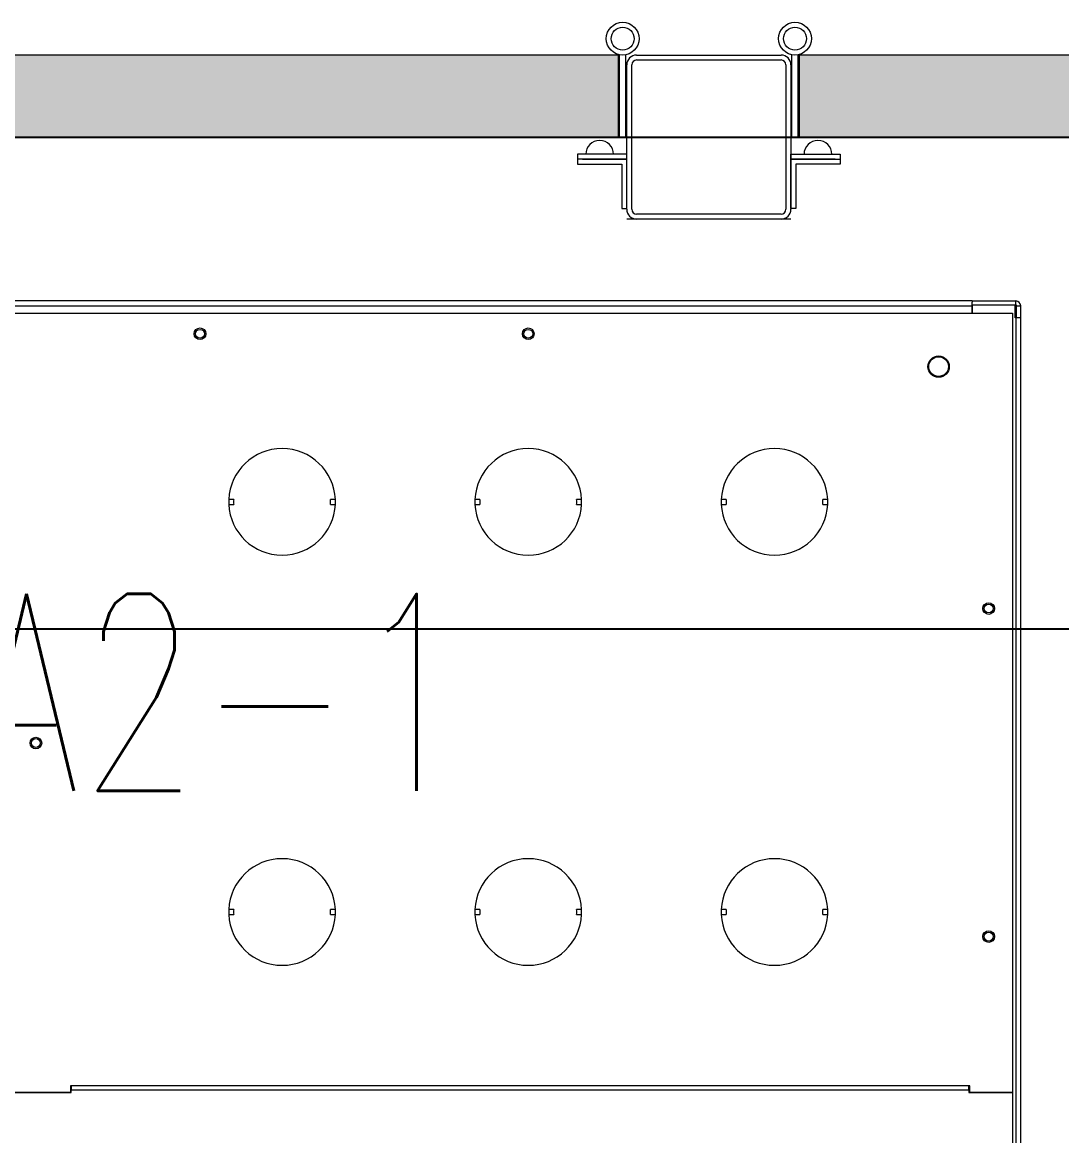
# Model space of a CAD drawing. Extents: x 758840 to 1108724, y -102573 to 143521.
# Drawn here: x 803726 to 804359, y 67124 to 67803 of the extents above; entities that cross this region are included whole.
import ezdxf

# ---------------------------------------------------------------- set-up
doc = ezdxf.new("R2010")
doc.units = 0
doc.header["$LTSCALE"] = 1000
doc.header["$MEASUREMENT"] = 0
for name, color, linetype in [('02电气-设备', 255, 'Continuous'), ('02电气-设备基础', 252, 'Continuous'), ('LWIRE', 1, 'Continuous')]:
    doc.layers.add(name, color=color, linetype=linetype)
doc.layers.add('细实线', color=3, linetype='Continuous', lineweight=5)
doc.styles.add('电气文字', font='txtd.shx', dxfattribs={"width": 0.8, "height": 3.5, "bigfont": 'HZTXT.shx'})

# ---------------------------------------------------------------- blocks, each defined once
blk = doc.blocks.new('低压总进线柜')
at = {"linetype": 'Continuous', "lineweight": 15}
for p, q in [((1167.5, 1200), (26.5, 1200)), ((26.5, 1197), (1167.5, 1197)), ((1167.5, 1200), (1167.5, 1199.24)), ((1167.5, 1200), (1194, 1200)), ((1167.5, 1197.5), (1167.5, 1199.24)), ((1193.7, 1197.5), (1167.5, 1197.5)), ((1167.5, 1197.5), (1167.5, 1192.5)), ((1167.5, 1192.5), (1167.5, 1197)), ((1193.7, 1189.8), (1193.7, 1197.5)), ((1193.7, 1197.5), (1194, 1197.5)), ((1194, 1197.5), (1194, 1200)), ((1194, 1189.8), (1194, 1197.5)), ((1194.5, 1197), (1197, 1197)), ((1194.5, 1190), (1194.5, 1197)), ((1197, 1190), (1197, 1197)), ((2, 1192.5), (1192, 1192.5)), ((1192, 1192.5), (1192, 717.5)), ((1194, 1189.8), (1193.7, 1189.8)), ((1194, 1189.8), (1194, 1)), ((1197, 1189.8), (1194, 1189.8)), ((1194.5, 1190), (1197, 1190)), ((1194.5, 1189.8), (1194.5, 1190)), ((1197, 1189.8), (1197, 1190)), ((1197, 1), (1197, 1189.8)), ((717.54, 1079), (714.53, 1079)), ((714.53, 1076), (717.54, 1076)), ((779.47, 1079), (776.46, 1079)), ((776.46, 1076), (779.47, 1076)), ((867.54, 1079), (864.53, 1079)), ((864.53, 1076), (867.54, 1076)), ((929.47, 1079), (926.46, 1079)), ((926.46, 1076), (929.47, 1076)), ((1017.54, 1079), (1014.53, 1079)), ((1014.53, 1076), (1017.54, 1076)), ((1079.47, 1079), (1076.46, 1079)), ((1076.46, 1076), (1079.47, 1076)), ((717.54, 829), (714.53, 829)), ((779.47, 829), (776.46, 829)), ((867.54, 829), (864.53, 829)), ((929.47, 829), (926.46, 829)), ((1017.54, 829), (1014.53, 829)), ((1079.47, 829), (1076.46, 829)), ((714.53, 826), (717.54, 826)), ((776.46, 826), (779.47, 826)), ((864.53, 826), (867.54, 826)), ((926.46, 826), (929.47, 826)), ((1014.53, 826), (1017.54, 826)), ((1076.46, 826), (1079.47, 826)), ((1166, 721.5), (618, 721.5)), ((618, 721.5), (618, 717.5)), ((618.5, 721.5), (618.5, 719)), ((1165.5, 719), (1165.5, 721.5)), ((1166, 717.5), (1166, 721.5)), ((575.5, 717.5), (618.5, 717.5)), ((618, 717.5), (576, 717.5)), ((618.5, 719), (1165.5, 719)), ((618.5, 717.5), (618.5, 719)), ((1165.5, 719), (1165.5, 717.5)), ((1165.5, 717.5), (1192, 717.5)), ((1192, 717.5), (1166, 717.5)), ((1192, 717.5), (1192, 5))]:
    blk.add_line(p, q, dxfattribs=at)
for centre, radius in [((697, 1180), 3.55), ((697, 1180), 2.7), ((897, 1180), 3.55), ((897, 1180), 2.7), ((1147, 1160), 6.5), ((1147, 1160), 6), ((1177.5, 1012.5), 3.55), ((1177.5, 1012.5), 2.7), ((597, 930.5), 3.55), ((597, 930.5), 2.7), ((1177.5, 812.5), 3.55), ((1177.5, 812.5), 2.7)]:
    blk.add_circle(centre, radius, dxfattribs=at)
for centre, radius, start, end in [((1194, 1197), 3, 0, 90), ((1194, 1197), 0.5, 0, 90), ((747, 1077.5), 32.5, 2.64536, 177.35464), ((897, 1077.5), 32.5, 2.64536, 177.35464), ((1047, 1077.5), 32.5, 2.64536, 177.35464), ((747, 1077.5), 32.5, 177.35464, 182.64536), ((747, 1077.5), 32.5, 182.64536, 357.35464), ((747, 1077.5), 29.5, 177.0854, 182.9146), ((747, 1077.5), 29.5, 357.0854, 2.9146), ((747, 1077.5), 32.5, 357.35464, 2.64536), ((897, 1077.5), 32.5, 177.35464, 182.64536), ((897, 1077.5), 32.5, 182.64536, 357.35464), ((897, 1077.5), 29.5, 177.0854, 182.9146), ((897, 1077.5), 29.5, 357.0854, 2.9146), ((897, 1077.5), 32.5, 357.35464, 2.64536), ((1047, 1077.5), 32.5, 177.35464, 182.64536), ((1047, 1077.5), 32.5, 182.64536, 357.35464), ((1047, 1077.5), 29.5, 177.0854, 182.9146), ((1047, 1077.5), 29.5, 357.0854, 2.9146), ((1047, 1077.5), 32.5, 357.35464, 2.64536), ((747, 827.5), 32.5, 2.64536, 177.35464), ((897, 827.5), 32.5, 2.64536, 177.35464), ((1047, 827.5), 32.5, 2.64536, 177.35464), ((747, 827.5), 32.5, 177.35464, 182.64536), ((747, 827.5), 29.5, 177.0854, 182.9146), ((747, 827.5), 29.5, 357.0854, 2.9146), ((747, 827.5), 32.5, 357.35464, 2.64536), ((897, 827.5), 32.5, 177.35464, 182.64536), ((897, 827.5), 29.5, 177.0854, 182.9146), ((897, 827.5), 29.5, 357.0854, 2.9146), ((897, 827.5), 32.5, 357.35464, 2.64536), ((1047, 827.5), 32.5, 177.35464, 182.64536), ((1047, 827.5), 29.5, 177.0854, 182.9146), ((1047, 827.5), 29.5, 357.0854, 2.9146), ((1047, 827.5), 32.5, 357.35464, 2.64536), ((747, 827.5), 32.5, 182.64536, 357.35464), ((897, 827.5), 32.5, 182.64536, 357.35464), ((1047, 827.5), 32.5, 182.64536, 357.35464)]:
    blk.add_arc(centre, radius, start, end, dxfattribs=at)
blk = doc.blocks.new('332525')
at = {"color": 0, "lineweight": 15}
for p, q in [((1935745.76, 679933.73), (1935745.76, 679960.73)), ((1935745.76, 679960.73), (1935748.76, 679960.73)), ((1935748.76, 679960.73), (1935748.76, 679930.73)), ((1935718.76, 679933.73), (1935745.76, 679933.73)), ((1935718.76, 679930.73), (1935718.76, 679933.73)), ((1935748.76, 679933.73), (1935748.76, 679930.73)), ((1935748.76, 679930.73), (1935718.76, 679930.73)), ((1935748.76, 679930.73), (1935745.76, 679930.73))]:
    blk.add_line(p, q, dxfattribs=at)
blk = doc.blocks.new('BD4-PAL0101-LVPM-05')
at = {"ltscale": 5}
h = blk.add_hatch(dxfattribs=at)
h.set_pattern_fill('隔热材料01', color=8, scale=80, angle=45)
h.set_pattern_definition([(315, (1.005, -51.474), (28.28427125, 28.28427125), [4.0142, -35.9858]), (315, (-20.185, -72.664), (28.28427125, 28.28427125), [4.0142, -35.9858]), (135, (13.44, -77.425), (-28.28427125, -28.28427125), [4.0142, -35.9858]), (135, (5.767, -85.1), (-28.28427125, -28.28427125), [4.0142, -35.9858]), (225, (28.298, -71.66), (28.28427125, -28.28427125), [40.0194, 0.0194]), (180, (18.983, -78.135), (-28.2842, 28.2842), [3.4144, -53.1542]), (161.56505, (43.853, -49.85), (-28.284169758, 28.28429741), [2.244, -87.1988]), (161.56505, (15.569, -78.135), (-28.284169758, 28.28429741), [2.244, -87.1988]), (198.43495, (51.525, -48.43), (-28.28429741, 28.28416976), [4.488, -84.9548]), (198.43495, (23.24, -76.716), (-28.28429741, 28.28416976), [4.488, -84.9548]), (108.43495, (38.886, -46.303), (-28.28429741, 28.284169758), [21.3712, -68.0716]), (108.43495, (10.602, -74.587), (-28.28429741, 28.284169758), [21.3712, -68.0716]), (161.56505, (29.29, -23.19), (-28.284169758, 28.28429741), [2.244, -87.1988]), (161.56505, (1.005, -51.474), (-28.284169758, 28.28429741), [2.244, -87.1988]), (180, (-1.124, -50.765), (-28.2842, 28.2842), [3.4144, -53.1542]), (198.43495, (23.746, -22.48), (-28.28429741, 28.28416976), [4.488, -84.9548]), (198.43495, (-4.538, -50.765), (-28.28429741, 28.28416976), [4.488, -84.9548]), (90, (-20.894, -70.535), (-28.2842, 28.2842), [3.4144, -53.1542]), (108.43495, (8.1, -44.38), (-28.28429741, 28.284169758), [2.244, -87.1988]), (108.43495, (-20.185, -72.664), (-28.28429741, 28.284169758), [2.244, -87.1988]), (71.56505, (7.39, -38.836), (-28.28416976, 28.28429741), [4.488, -84.9548]), (71.56505, (-20.894, -67.12), (-28.28416976, 28.28429741), [4.488, -84.9548]), (161.56505, (31.212, -53.976), (-28.284169758, 28.28429741), [21.3712, -68.0716]), (161.56505, (2.928, -82.26), (-28.284169758, 28.28429741), [21.3712, -68.0716]), (90, (6.476, -90.642), (-28.2842, 28.2842), [3.4144, -53.1542]), (108.43495, (34.76, -58.943), (-28.28429741, 28.284169758), [2.244, -87.1988]), (108.43495, (6.476, -87.228), (-28.28429741, 28.284169758), [2.244, -87.1988]), (71.56505, (33.34, -66.615), (-28.28416976, 28.28429741), [4.488, -84.9548]), (71.56505, (5.057, -94.9), (-28.28416976, 28.28429741), [4.488, -84.9548])])
h.paths.add_polyline_path([(8308888.56, -4141711.07), (8309454.06, -4141711.07), (8309454.06, -4141661.07), (8308888.56, -4141661.07)])
h.paths.add_polyline_path([(8308318.06, -4141711.07), (8308883.56, -4141711.07), (8308883.56, -4141661.07), (8308318.06, -4141661.07)])
h.paths.add_polyline_path([(8310456.56, -4141661.07), (8309564.06, -4141661.07), (8309564.06, -4141711.07), (8310456.56, -4141711.07)])
h.paths.add_polyline_path([(8311354.06, -4141661.07), (8310461.56, -4141661.07), (8310461.56, -4141711.07), (8311354.06, -4141711.07)])
h.paths.add_polyline_path([(8311464.06, -4141711.08), (8312356.56, -4141711.08), (8312356.56, -4141661.08), (8311464.06, -4141661.08)])
h.paths.add_polyline_path([(8312361.56, -4141661.08), (8312361.56, -4141711.08), (8313254.06, -4141711.08), (8313254.06, -4141661.08)])
h.paths.add_polyline_path([(8314456.56, -4141661.08), (8313364.06, -4141661.08), (8313364.06, -4141711.08), (8314456.56, -4141711.08)])
h.paths.add_polyline_path([(8314461.56, -4141661.08), (8314461.56, -4141711.08), (8315554.06, -4141711.08), (8315554.06, -4141661.08)])
h.paths.add_polyline_path([(8316861.56, -4141661.09), (8315664.06, -4141661.09), (8315664.06, -4141711.09), (8316861.56, -4141711.09)])
h.paths.add_polyline_path([(8316866.56, -4141661.09), (8316866.56, -4141711.09), (8318064.06, -4141711.09), (8318064.06, -4141661.09)])
h.paths.add_polyline_path([(8319466.56, -4141661.08), (8318174.06, -4141661.08), (8318174.06, -4141711.08), (8319466.56, -4141711.08)])
h.paths.add_polyline_path([(8319471.56, -4141661.08), (8319471.56, -4141711.08), (8320764.06, -4141711.08), (8320764.06, -4141661.08)])
h.paths.add_polyline_path([(8320874.06, -4141661.09), (8321714.06, -4141661.09), (8321714.06, -4141711.09), (8320874.06, -4141711.09)])
at = {"linetype": 'ByBlock', "lineweight": 15}
for p, q in [((8318064.06, -4141661.09), (8316866.56, -4141661.09)), ((8318064.06, -4141711.09), (8318064.06, -4141661.09)), ((8319466.56, -4141661.08), (8318174.06, -4141661.08)), ((8318174.06, -4141661.08), (8318174.06, -4141711.08)), ((8316866.56, -4141711.09), (8318064.06, -4141711.09)), ((8318174.06, -4141711.08), (8319466.56, -4141711.08))]:
    blk.add_line(p, q, dxfattribs=at)
at = {"lineweight": 15}
for p, q in [((8318064.56, -4141711.09), (8318064.56, -4141660.89)), ((8318068.56, -4141711.09), (8318068.56, -4141660.89)), ((8318169.56, -4141711.08), (8318169.56, -4141660.88)), ((8318173.56, -4141711.08), (8318173.56, -4141660.88)), ((8318064.56, -4141711.09), (8318068.56, -4141711.09)), ((8318169.56, -4141711.08), (8318173.56, -4141711.08)), ((8318069.06, -4141721.59), (8318039.06, -4141721.59)), ((8318039.06, -4141721.59), (8318039.06, -4141724.59)), ((8318069.06, -4141724.59), (8318069.06, -4141721.59)), ((8318169.06, -4141724.59), (8318169.06, -4141721.59)), ((8318169.06, -4141721.59), (8318199.06, -4141721.59)), ((8318199.06, -4141721.59), (8318199.06, -4141724.59)), ((8318069.06, -4141724.59), (8318042.06, -4141724.59)), ((8318042.06, -4141724.59), (8318069.06, -4141724.59)), ((8318169.06, -4141724.59), (8318196.06, -4141724.59)), ((8318196.06, -4141724.59), (8318169.06, -4141724.59)), ((8318169.06, -4141761.08), (8318069.06, -4141761.08))]:
    blk.add_line(p, q, dxfattribs=at)
at = {"linetype": 'Continuous', "lineweight": 15}
blk.add_line((8318174.42, -4141669.53), (8318174.42, -4141669.53), dxfattribs=at)
at = {"lineweight": 15}
for centre, radius in [((8318066.56, -4141651.09), 10), ((8318171.56, -4141651.08), 10), ((8318066.56, -4141651.09), 7), ((8318171.56, -4141651.08), 7)]:
    blk.add_circle(centre, radius, dxfattribs=at)
for centre in [(8318052.56, -4141721.59), (8318185.56, -4141721.59)]:
    blk.add_arc(centre, 8.49, 0, 180, dxfattribs=at)
at = {"layer": '细实线', "lineweight": 15}
for p, q in [((8318075.06, -4141661.08), (8318163.06, -4141661.08)), ((8318069.06, -4141755.08), (8318069.06, -4141667.08)), ((8318072.06, -4141755.08), (8318072.06, -4141667.08)), ((8318075.06, -4141664.08), (8318163.06, -4141664.08)), ((8318166.06, -4141667.08), (8318166.06, -4141755.08)), ((8318169.06, -4141667.08), (8318169.06, -4141755.08)), ((8318163.06, -4141758.08), (8318075.06, -4141758.08)), ((8318163.06, -4141761.08), (8318075.06, -4141761.08))]:
    blk.add_line(p, q, dxfattribs=at)
for centre, radius, start, end in [((8318075.06, -4141667.08), 6, 90, 180), ((8318163.06, -4141667.08), 6, 0, 90), ((8318075.06, -4141667.08), 3, 90, 180), ((8318163.06, -4141667.08), 3, 0, 90), ((8318075.06, -4141755.08), 6, 180, 270), ((8318075.06, -4141755.08), 3, 180, 270), ((8318163.06, -4141755.08), 6, 270, 0), ((8318163.06, -4141755.08), 3, 270, 0)]:
    blk.add_arc(centre, radius, start, end, dxfattribs=at)
at = {"lineweight": 15, "xscale": -1, "rotation": 180}
blk.add_blockref('332525', (6382320.3, -3461793.86), dxfattribs=at)
at = {"lineweight": 15, "rotation": 180}
blk.add_blockref('332525', (10253917.82, -3461793.86), dxfattribs=at)
at = {"layer": '02电气-设备', "color": 5, "ltscale": 5}
blk.add_blockref('低压总进线柜', (8317112.06, -4143010.99), dxfattribs=at)
at = {"layer": 'LWIRE', "linetype": 'ByBlock', "lineweight": 15, "style": '电气文字', "width": 0.7}
blk.add_text('1AA2-1', height=120, dxfattribs=at).set_placement((8317534.25, -4142109.6))

msp = doc.modelspace()

# ---------------------------------------------------------------- linework, layer by layer
at = {"layer": '02电气-设备基础'}
msp.add_lwpolyline([(826754.74, 67432.51), (792096.74, 67432.51), (792096.74, 67732.51), (826754.74, 67732.51)], close=True, dxfattribs=at)

# ---------------------------------------------------------------- block references
at = {"layer": '02电气-设备'}
msp.add_blockref('BD4-PAL0101-LVPM-05', (-7513975.04, 4209443.59), dxfattribs=at)

doc.saveas('drawing.dxf')
